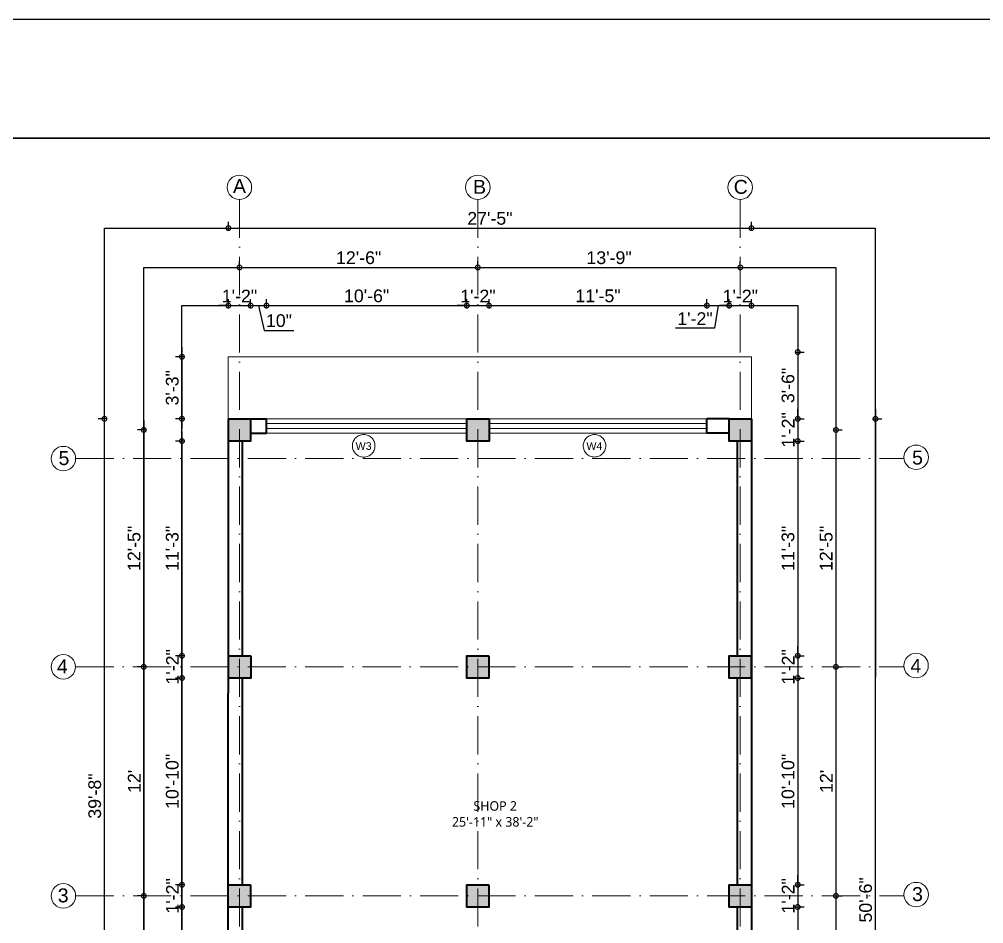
# Model space of a CAD drawing. Header units: inches. Extents: x -71 to 2682309, y -3332 to 801571.
# Drawn here: x 2656225 to 2656831, y 801002 to 801571 of the extents above; entities that cross this region are included whole.
import ezdxf

# ---------------------------------------------------------------- set-up
doc = ezdxf.new("R2010")
doc.units = ezdxf.units.IN
doc.header["$MEASUREMENT"] = 0
doc.header["$PDMODE"] = 99
doc.linetypes.add('ACAD_ISO10W100', pattern=[18, 12, -3, 0, -3])
for name, color, linetype, lineweight in [('BORDER', 5, 'Continuous', 60), ('CONC. OUTLINE RA', 150, 'Continuous', 40), ('ele 4', 114, 'Continuous', 9), ('HATCH RA', 8, 'Continuous', 9), ('stair EA', 132, 'Continuous', 5), ('TEXT RA', 254, 'Continuous', 20), ('TEXTURE EA', 8, 'ACAD_ISO10W100', 9), ('wall EA', 24, 'Continuous', 40)]:
    doc.layers.add(name, color=color, linetype=linetype, lineweight=lineweight)
for name, color, linetype in [('HACTH', 7, 'Continuous'), ('lettring', 7, 'Continuous'), ('text EA', 7, 'Continuous')]:
    doc.layers.add(name, color=color, linetype=linetype)
doc.styles.add('EAPL', font='arial.ttf', dxfattribs={"height": 8})
doc.styles.get("Standard").update_dxf_attribs({"font": 'arial.ttf'})
doc.dimstyles.new('EA Copy of 1-8', dxfattribs={"dimtxt": 8, "dimasz": 6, "dimexe": 4, "dimexo": 6, "dimgap": 2, "dimtad": 1, "dimdec": 0, "dimzin": 0, "dimdsep": 46, "dimlunit": 3, "dimtxsty": 'EAPL', "dimblk": 'DOTSMALL', "dimcen": -0.09, "dimdle": 6, "dimclrd": 256, "dimclre": 256, "dimclrt": 256, "dimadec": 0, "dimazin": 0, "dimtfac": 8, "dimtdec": 0, "dimtix": 1, "dimtmove": 0, "dimatfit": 3, "dimldrblk": 'OPEN30', "dimfxl": 1, "dimfxlon": 1, "dimtolj": 1, "dimtzin": 0, "dimlwd": -1, "dimlwe": -1, "dimarcsym": 0})

# ---------------------------------------------------------------- blocks, each defined once
blk = doc.blocks.new('COLUMN')
at = {"layer": 'HACTH', "lineweight": 30, "transparency": 33554541}
h = blk.add_hatch(color=256, dxfattribs=at)
h.dxf.hatch_style = 1
h.paths.add_polyline_path([(2659104.19, 784576.38), (2659090.19, 784576.38), (2659090.19, 784562.38), (2659104.19, 784562.38)])
at = {"layer": 'CONC. OUTLINE RA'}
blk.add_lwpolyline([(2659090.19, 784576.38), (2659104.19, 784576.38), (2659104.19, 784562.38), (2659090.19, 784562.38)], close=True, dxfattribs=at)
blk = doc.blocks.new('_DotSmall')
at = {"color": 0, "linetype": 'ByBlock', "const_width": 0.5}
blk.add_lwpolyline([(-0.0625, 0, 1), (0.0625, 0, 1)], format="xyb", close=True, dxfattribs=at)
blk = doc.blocks.new('*D483')
at = {"layer": 'Defpoints', "color": 0, "transparency": 16777216}
for p in [(2656370.37, 801390.7), (2656356.37, 801319.52), (2656370.37, 801319.52)]:
    blk.add_point(p, dxfattribs=at)
at = {"layer": 'lettring', "transparency": 16777216}
for p, q in [((2656356.37, 801390.7), (2656350.37, 801390.7)), ((2656356.37, 801389.7), (2656356.37, 801394.7)), ((2656356.37, 801390.7), (2656370.37, 801390.7)), ((2656370.37, 801389.7), (2656370.37, 801394.7)), ((2656370.37, 801390.7), (2656376.37, 801390.7))]:
    blk.add_line(p, q, dxfattribs=at)
at = {"layer": 'lettring', "transparency": 16777216, "xscale": 6, "yscale": 6, "zscale": 6}
blk.add_blockref('_DotSmall', (2656356.37, 801390.7), dxfattribs=at)
at = {"layer": 'lettring', "transparency": 16777216, "xscale": 6, "yscale": 6, "zscale": 6, "rotation": 180}
blk.add_blockref('_DotSmall', (2656370.37, 801390.7), dxfattribs=at)
at = {"layer": 'lettring', "transparency": 16777216, "insert": (2656363.37, 801396.72), "char_height": 8, "attachment_point": 5, "style": 'EAPL'}
blk.add_mtext('\\A1;1\'-2"', dxfattribs=at)
blk = doc.blocks.new('_Open30')
at = {"color": 0, "linetype": 'ByBlock', "lineweight": -2}
for p, q in [((-1, 0.27), (0, 0)), ((0, 0), (-1, -0.27)), ((0, 0), (-1, 0))]:
    blk.add_line(p, q, dxfattribs=at)
blk = doc.blocks.new('*D484')
at = {"layer": 'Defpoints', "color": 0, "transparency": 16777216}
for p in [(2656380.34, 801390.7), (2656370.37, 801319.52), (2656380.34, 801319.52)]:
    blk.add_point(p, dxfattribs=at)
at = {"layer": 'lettring', "transparency": 16777216}
for p, q in [((2656364.37, 801390.7), (2656386.34, 801390.7)), ((2656370.37, 801389.7), (2656370.37, 801394.7)), ((2656375.36, 801390.7), (2656378.86, 801375.13)), ((2656380.34, 801389.7), (2656380.34, 801394.7)), ((2656378.86, 801375.13), (2656397.52, 801375.13))]:
    blk.add_line(p, q, dxfattribs=at)
at = {"layer": 'lettring', "transparency": 16777216, "xscale": 6, "yscale": 6, "zscale": 6, "rotation": 180}
blk.add_blockref('_DotSmall', (2656370.37, 801390.7), dxfattribs=at)
at = {"layer": 'lettring', "transparency": 16777216, "xscale": 6, "yscale": 6, "zscale": 6}
blk.add_blockref('_DotSmall', (2656380.34, 801390.7), dxfattribs=at)
at = {"layer": 'lettring', "transparency": 16777216, "insert": (2656388.19, 801381.21), "char_height": 8, "attachment_point": 5, "style": 'EAPL'}
blk.add_mtext('\\A1;10"', dxfattribs=at)
blk = doc.blocks.new('*D485')
at = {"layer": 'Defpoints', "color": 0, "transparency": 16777216}
for p in [(2656506.31, 801390.7), (2656380.34, 801319.52), (2656506.31, 801319.52)]:
    blk.add_point(p, dxfattribs=at)
at = {"layer": 'lettring', "transparency": 16777216}
for p, q in [((2656374.34, 801390.7), (2656512.31, 801390.7)), ((2656380.34, 801389.7), (2656380.34, 801394.7)), ((2656506.31, 801389.7), (2656506.31, 801394.7))]:
    blk.add_line(p, q, dxfattribs=at)
at = {"layer": 'lettring', "transparency": 16777216, "xscale": 6, "yscale": 6, "zscale": 6, "rotation": 180}
blk.add_blockref('_DotSmall', (2656380.34, 801390.7), dxfattribs=at)
at = {"layer": 'lettring', "transparency": 16777216, "xscale": 6, "yscale": 6, "zscale": 6}
blk.add_blockref('_DotSmall', (2656506.31, 801390.7), dxfattribs=at)
at = {"layer": 'lettring', "transparency": 16777216, "insert": (2656443.32, 801396.79), "char_height": 8, "attachment_point": 5, "style": 'EAPL'}
blk.add_mtext('\\A1;10\'-6"', dxfattribs=at)
blk = doc.blocks.new('*D486')
at = {"layer": 'Defpoints', "color": 0, "transparency": 16777216}
for p in [(2656520.31, 801390.7), (2656506.31, 801319.52), (2656520.31, 801319.52)]:
    blk.add_point(p, dxfattribs=at)
at = {"layer": 'lettring', "transparency": 16777216}
for p, q in [((2656506.31, 801390.7), (2656500.31, 801390.7)), ((2656506.31, 801389.7), (2656506.31, 801394.7)), ((2656506.31, 801390.7), (2656520.31, 801390.7)), ((2656520.31, 801389.7), (2656520.31, 801394.7)), ((2656520.31, 801390.7), (2656526.31, 801390.7))]:
    blk.add_line(p, q, dxfattribs=at)
at = {"layer": 'lettring', "transparency": 16777216, "xscale": 6, "yscale": 6, "zscale": 6}
blk.add_blockref('_DotSmall', (2656506.31, 801390.7), dxfattribs=at)
at = {"layer": 'lettring', "transparency": 16777216, "xscale": 6, "yscale": 6, "zscale": 6, "rotation": 180}
blk.add_blockref('_DotSmall', (2656520.31, 801390.7), dxfattribs=at)
at = {"layer": 'lettring', "transparency": 16777216, "insert": (2656513.31, 801396.72), "char_height": 8, "attachment_point": 5, "style": 'EAPL'}
blk.add_mtext('\\A1;1\'-2"', dxfattribs=at)
blk = doc.blocks.new('*D487')
at = {"layer": 'Defpoints', "color": 0, "transparency": 16777216}
for p in [(2656657.31, 801390.7), (2656520.31, 801319.52), (2656657.31, 801319.53)]:
    blk.add_point(p, dxfattribs=at)
at = {"layer": 'lettring', "transparency": 16777216}
for p, q in [((2656514.31, 801390.7), (2656663.31, 801390.7)), ((2656520.31, 801389.7), (2656520.31, 801394.7)), ((2656657.31, 801389.7), (2656657.31, 801394.7))]:
    blk.add_line(p, q, dxfattribs=at)
at = {"layer": 'lettring', "transparency": 16777216, "xscale": 6, "yscale": 6, "zscale": 6, "rotation": 180}
blk.add_blockref('_DotSmall', (2656520.31, 801390.7), dxfattribs=at)
at = {"layer": 'lettring', "transparency": 16777216, "xscale": 6, "yscale": 6, "zscale": 6}
blk.add_blockref('_DotSmall', (2656657.31, 801390.7), dxfattribs=at)
at = {"layer": 'lettring', "transparency": 16777216, "insert": (2656588.81, 801396.79), "char_height": 8, "attachment_point": 5, "style": 'EAPL'}
blk.add_mtext('\\A1;11\'-5"', dxfattribs=at)
blk = doc.blocks.new('*D488')
at = {"layer": 'Defpoints', "color": 0, "transparency": 16777216}
for p in [(2656671.31, 801390.7), (2656657.31, 801319.53), (2656671.31, 801319.54)]:
    blk.add_point(p, dxfattribs=at)
at = {"layer": 'lettring', "transparency": 16777216}
for p, q in [((2656651.31, 801390.7), (2656677.31, 801390.7)), ((2656657.31, 801389.7), (2656657.31, 801394.7)), ((2656664.31, 801390.7), (2656662.04, 801376.5)), ((2656671.31, 801389.7), (2656671.31, 801394.7)), ((2656662.04, 801376.5), (2656637.53, 801376.5))]:
    blk.add_line(p, q, dxfattribs=at)
at = {"layer": 'lettring', "transparency": 16777216, "xscale": 6, "yscale": 6, "zscale": 6, "rotation": 180}
blk.add_blockref('_DotSmall', (2656657.31, 801390.7), dxfattribs=at)
at = {"layer": 'lettring', "transparency": 16777216, "xscale": 6, "yscale": 6, "zscale": 6}
blk.add_blockref('_DotSmall', (2656671.31, 801390.7), dxfattribs=at)
at = {"layer": 'lettring', "transparency": 16777216, "insert": (2656649.79, 801382.52), "char_height": 8, "attachment_point": 5, "style": 'EAPL'}
blk.add_mtext('\\A1;1\'-2"', dxfattribs=at)
blk = doc.blocks.new('*D489')
at = {"layer": 'Defpoints', "color": 0, "transparency": 16777216}
for p in [(2656685.31, 801390.7), (2656671.31, 801319.54), (2656685.31, 801319.52)]:
    blk.add_point(p, dxfattribs=at)
at = {"layer": 'lettring', "transparency": 16777216}
for p, q in [((2656671.31, 801390.7), (2656665.31, 801390.7)), ((2656671.31, 801389.7), (2656671.31, 801394.7)), ((2656671.31, 801390.7), (2656685.31, 801390.7)), ((2656685.31, 801389.7), (2656685.31, 801394.7)), ((2656685.31, 801390.7), (2656691.31, 801390.7))]:
    blk.add_line(p, q, dxfattribs=at)
at = {"layer": 'lettring', "transparency": 16777216, "xscale": 6, "yscale": 6, "zscale": 6}
blk.add_blockref('_DotSmall', (2656671.31, 801390.7), dxfattribs=at)
at = {"layer": 'lettring', "transparency": 16777216, "xscale": 6, "yscale": 6, "zscale": 6, "rotation": 180}
blk.add_blockref('_DotSmall', (2656685.31, 801390.7), dxfattribs=at)
at = {"layer": 'lettring', "transparency": 16777216, "insert": (2656678.31, 801396.72), "char_height": 8, "attachment_point": 5, "style": 'EAPL'}
blk.add_mtext('\\A1;1\'-2"', dxfattribs=at)
blk = doc.blocks.new('*D490')
at = {"layer": 'Defpoints', "color": 0, "transparency": 16777216}
for p in [(2656513.23, 801414.7), (2656363.37, 801312.52), (2656513.23, 801312.52)]:
    blk.add_point(p, dxfattribs=at)
at = {"layer": 'lettring', "transparency": 16777216}
for p, q in [((2656357.37, 801414.7), (2656519.23, 801414.7)), ((2656363.37, 801413.7), (2656363.37, 801418.7)), ((2656513.23, 801413.7), (2656513.23, 801418.7))]:
    blk.add_line(p, q, dxfattribs=at)
at = {"layer": 'lettring', "transparency": 16777216, "xscale": 6, "yscale": 6, "zscale": 6, "rotation": 180}
blk.add_blockref('_DotSmall', (2656363.37, 801414.7), dxfattribs=at)
at = {"layer": 'lettring', "transparency": 16777216, "xscale": 6, "yscale": 6, "zscale": 6}
blk.add_blockref('_DotSmall', (2656513.23, 801414.7), dxfattribs=at)
at = {"layer": 'lettring', "transparency": 16777216, "insert": (2656438.3, 801420.79), "char_height": 8, "attachment_point": 5, "style": 'EAPL'}
blk.add_mtext('\\A1;12\'-6"', dxfattribs=at)
blk = doc.blocks.new('*D491')
at = {"layer": 'Defpoints', "color": 0, "transparency": 16777216}
for p in [(2656678.31, 801414.7), (2656513.23, 801312.52), (2656678.31, 801312.52)]:
    blk.add_point(p, dxfattribs=at)
at = {"layer": 'lettring', "transparency": 16777216}
for p, q in [((2656507.23, 801414.7), (2656684.31, 801414.7)), ((2656513.23, 801413.7), (2656513.23, 801418.7)), ((2656678.31, 801413.7), (2656678.31, 801418.7))]:
    blk.add_line(p, q, dxfattribs=at)
at = {"layer": 'lettring', "transparency": 16777216, "xscale": 6, "yscale": 6, "zscale": 6, "rotation": 180}
blk.add_blockref('_DotSmall', (2656513.23, 801414.7), dxfattribs=at)
at = {"layer": 'lettring', "transparency": 16777216, "xscale": 6, "yscale": 6, "zscale": 6}
blk.add_blockref('_DotSmall', (2656678.31, 801414.7), dxfattribs=at)
at = {"layer": 'lettring', "transparency": 16777216, "insert": (2656595.77, 801420.79), "char_height": 8, "attachment_point": 5, "style": 'EAPL'}
blk.add_mtext('\\A1;13\'-9"', dxfattribs=at)
blk = doc.blocks.new('*D492')
at = {"layer": 'Defpoints', "color": 0, "transparency": 16777216}
for p in [(2656685.31, 801439.45), (2656356.37, 801319.52), (2656685.31, 801319.52)]:
    blk.add_point(p, dxfattribs=at)
at = {"layer": 'lettring', "transparency": 16777216}
for p, q in [((2656350.37, 801439.45), (2656691.31, 801439.45)), ((2656356.37, 801438.45), (2656356.37, 801443.45)), ((2656685.31, 801438.45), (2656685.31, 801443.45))]:
    blk.add_line(p, q, dxfattribs=at)
at = {"layer": 'lettring', "transparency": 16777216, "xscale": 6, "yscale": 6, "zscale": 6, "rotation": 180}
blk.add_blockref('_DotSmall', (2656356.37, 801439.45), dxfattribs=at)
at = {"layer": 'lettring', "transparency": 16777216, "xscale": 6, "yscale": 6, "zscale": 6}
blk.add_blockref('_DotSmall', (2656685.31, 801439.45), dxfattribs=at)
at = {"layer": 'lettring', "transparency": 16777216, "insert": (2656520.84, 801445.53), "char_height": 8, "attachment_point": 5, "style": 'EAPL'}
blk.add_mtext('\\A1;27\'-5"', dxfattribs=at)
blk = doc.blocks.new('*D493')
at = {"layer": 'Defpoints', "color": 0, "transparency": 16777216}
for p in [(2656356.34, 801358.52), (2656327.2, 801319.52), (2656356.34, 801319.52)]:
    blk.add_point(p, dxfattribs=at)
at = {"layer": 'lettring', "transparency": 16777216}
for p, q in [((2656327.2, 801364.52), (2656327.2, 801313.52)), ((2656328.2, 801358.52), (2656323.2, 801358.52)), ((2656328.2, 801319.52), (2656323.2, 801319.52))]:
    blk.add_line(p, q, dxfattribs=at)
at = {"layer": 'lettring', "transparency": 16777216, "xscale": 6, "yscale": 6, "zscale": 6}
for p, rotation in [((2656327.2, 801358.52), 90), ((2656327.2, 801319.52), 270)]:
    blk.add_blockref('_DotSmall', p, dxfattribs=dict(at, rotation=rotation))
at = {"layer": 'lettring', "transparency": 16777216, "insert": (2656321.11, 801339.02), "char_height": 8, "attachment_point": 5, "rotation": 90, "style": 'EAPL'}
blk.add_mtext('\\A1;3\'-3"', dxfattribs=at)
blk = doc.blocks.new('*D494')
at = {"layer": 'Defpoints', "color": 0, "transparency": 16777216}
for p in [(0, 801319.52), (-29.14, 801305.52), (2656356.37, 801305.52)]:
    blk.add_point(p, dxfattribs=at)
at = {"layer": 'lettring', "transparency": 16777216}
for p, q in [((-29.14, 801319.52), (-29.14, 801325.52)), ((-28.14, 801319.52), (-33.14, 801319.52)), ((-29.14, 801319.52), (-29.14, 801305.52)), ((-28.14, 801305.52), (-33.14, 801305.52)), ((-29.14, 801305.52), (-29.14, 801299.52))]:
    blk.add_line(p, q, dxfattribs=at)
at = {"layer": 'lettring', "transparency": 16777216, "xscale": 6, "yscale": 6, "zscale": 6}
for p, rotation in [((-29.14, 801319.52), 270), ((-29.14, 801305.52), 90)]:
    blk.add_blockref('_DotSmall', p, dxfattribs=dict(at, rotation=rotation))
at = {"layer": 'lettring', "transparency": 16777216, "insert": (-35.16, 801312.52), "char_height": 8, "attachment_point": 5, "rotation": 90, "style": 'EAPL'}
blk.add_mtext('\\A1;1\'-2"', dxfattribs=at)
blk = doc.blocks.new('*D495')
at = {"layer": 'Defpoints', "color": 0, "transparency": 16777216}
for p in [(2656356.37, 801305.52), (2656327.2, 801170.52), (2656356.48, 801170.52)]:
    blk.add_point(p, dxfattribs=at)
at = {"layer": 'lettring', "transparency": 16777216}
for p, q in [((2656327.2, 801311.52), (2656327.2, 801164.52)), ((2656328.2, 801305.52), (2656323.2, 801305.52)), ((2656328.2, 801170.52), (2656323.2, 801170.52))]:
    blk.add_line(p, q, dxfattribs=at)
at = {"layer": 'lettring', "transparency": 16777216, "xscale": 6, "yscale": 6, "zscale": 6}
for p, rotation in [((2656327.2, 801305.52), 90), ((2656327.2, 801170.52), 270)]:
    blk.add_blockref('_DotSmall', p, dxfattribs=dict(at, rotation=rotation))
at = {"layer": 'lettring', "transparency": 16777216, "insert": (2656321.11, 801238.02), "char_height": 8, "attachment_point": 5, "rotation": 90, "style": 'EAPL'}
blk.add_mtext('\\A1;11\'-3"', dxfattribs=at)
blk = doc.blocks.new('*D496')
at = {"layer": 'Defpoints', "color": 0, "transparency": 16777216}
for p in [(2656356.48, 801170.52), (2656327.2, 801156.52), (2656356.48, 801156.52)]:
    blk.add_point(p, dxfattribs=at)
at = {"layer": 'lettring', "transparency": 16777216}
for p, q in [((2656327.2, 801170.52), (2656327.2, 801176.52)), ((2656328.2, 801170.52), (2656323.2, 801170.52)), ((2656327.2, 801170.52), (2656327.2, 801156.52)), ((2656328.2, 801156.52), (2656323.2, 801156.52)), ((2656327.2, 801156.52), (2656327.2, 801150.52))]:
    blk.add_line(p, q, dxfattribs=at)
at = {"layer": 'lettring', "transparency": 16777216, "xscale": 6, "yscale": 6, "zscale": 6}
for p, rotation in [((2656327.2, 801170.52), 270), ((2656327.2, 801156.52), 90)]:
    blk.add_blockref('_DotSmall', p, dxfattribs=dict(at, rotation=rotation))
at = {"layer": 'lettring', "transparency": 16777216, "insert": (2656321.18, 801163.52), "char_height": 8, "attachment_point": 5, "rotation": 90, "style": 'EAPL'}
blk.add_mtext('\\A1;1\'-2"', dxfattribs=at)
blk = doc.blocks.new('*D497')
at = {"layer": 'Defpoints', "color": 0, "transparency": 16777216}
for p in [(2656356.48, 801156.52), (2656327.2, 801026.48), (2656356.34, 801026.48)]:
    blk.add_point(p, dxfattribs=at)
at = {"layer": 'lettring', "transparency": 16777216}
for p, q in [((2656327.2, 801162.52), (2656327.2, 801020.48)), ((2656328.2, 801156.52), (2656323.2, 801156.52)), ((2656328.2, 801026.48), (2656323.2, 801026.48))]:
    blk.add_line(p, q, dxfattribs=at)
at = {"layer": 'lettring', "transparency": 16777216, "xscale": 6, "yscale": 6, "zscale": 6}
for p, rotation in [((2656327.2, 801156.52), 90), ((2656327.2, 801026.48), 270)]:
    blk.add_blockref('_DotSmall', p, dxfattribs=dict(at, rotation=rotation))
at = {"layer": 'lettring', "transparency": 16777216, "insert": (2656321.11, 801091.5), "char_height": 8, "attachment_point": 5, "rotation": 90, "style": 'EAPL'}
blk.add_mtext('\\A1;10\'-10"', dxfattribs=at)
blk = doc.blocks.new('*D498')
at = {"layer": 'Defpoints', "color": 0, "transparency": 16777216}
for p in [(2656356.34, 801026.48), (2656327.2, 801012.48), (2656356.34, 801012.48)]:
    blk.add_point(p, dxfattribs=at)
at = {"layer": 'lettring', "transparency": 16777216}
for p, q in [((2656327.2, 801026.48), (2656327.2, 801032.48)), ((2656328.2, 801026.48), (2656323.2, 801026.48)), ((2656327.2, 801026.48), (2656327.2, 801012.48)), ((2656328.2, 801012.48), (2656323.2, 801012.48)), ((2656327.2, 801012.48), (2656327.2, 801006.48))]:
    blk.add_line(p, q, dxfattribs=at)
at = {"layer": 'lettring', "transparency": 16777216, "xscale": 6, "yscale": 6, "zscale": 6}
for p, rotation in [((2656327.2, 801026.48), 270), ((2656327.2, 801012.48), 90)]:
    blk.add_blockref('_DotSmall', p, dxfattribs=dict(at, rotation=rotation))
at = {"layer": 'lettring', "transparency": 16777216, "insert": (2656321.18, 801019.48), "char_height": 8, "attachment_point": 5, "rotation": 90, "style": 'EAPL'}
blk.add_mtext('\\A1;1\'-2"', dxfattribs=at)
blk = doc.blocks.new('*D501')
at = {"layer": 'Defpoints', "color": 0, "transparency": 16777216}
for p in [(2656363.37, 801312.52), (2656303.2, 801163.54), (2656363.34, 801163.54)]:
    blk.add_point(p, dxfattribs=at)
at = {"layer": 'lettring', "transparency": 16777216}
for p, q in [((2656303.2, 801318.52), (2656303.2, 801157.54)), ((2656304.2, 801312.52), (2656299.2, 801312.52)), ((2656304.2, 801163.54), (2656299.2, 801163.54))]:
    blk.add_line(p, q, dxfattribs=at)
at = {"layer": 'lettring', "transparency": 16777216, "xscale": 6, "yscale": 6, "zscale": 6}
for p, rotation in [((2656303.2, 801312.52), 90), ((2656303.2, 801163.54), 270)]:
    blk.add_blockref('_DotSmall', p, dxfattribs=dict(at, rotation=rotation))
at = {"layer": 'lettring', "transparency": 16777216, "insert": (2656297.11, 801238.03), "char_height": 8, "attachment_point": 5, "rotation": 90, "style": 'EAPL'}
blk.add_mtext('\\A1;12\'-5"', dxfattribs=at)
blk = doc.blocks.new('*D502')
at = {"layer": 'Defpoints', "color": 0, "transparency": 16777216}
for p in [(2656363.34, 801163.54), (2656303.2, 801019.48), (2656363.34, 801019.48)]:
    blk.add_point(p, dxfattribs=at)
at = {"layer": 'lettring', "transparency": 16777216}
for p, q in [((2656303.2, 801169.54), (2656303.2, 801013.48)), ((2656304.2, 801163.54), (2656299.2, 801163.54)), ((2656304.2, 801019.48), (2656299.2, 801019.48))]:
    blk.add_line(p, q, dxfattribs=at)
at = {"layer": 'lettring', "transparency": 16777216, "xscale": 6, "yscale": 6, "zscale": 6}
for p, rotation in [((2656303.2, 801163.54), 90), ((2656303.2, 801019.48), 270)]:
    blk.add_blockref('_DotSmall', p, dxfattribs=dict(at, rotation=rotation))
at = {"layer": 'lettring', "transparency": 16777216, "insert": (2656297.18, 801091.51), "char_height": 8, "attachment_point": 5, "rotation": 90, "style": 'EAPL'}
blk.add_mtext("\\A1;12'", dxfattribs=at)
blk = doc.blocks.new('*D503')
at = {"layer": 'Defpoints', "color": 0, "transparency": 16777216}
for p in [(2656363.34, 801019.48), (2656303.2, 800852.02), (2656363.34, 800852.02)]:
    blk.add_point(p, dxfattribs=at)
at = {"layer": 'lettring', "transparency": 16777216}
for p, q in [((2656303.2, 801025.48), (2656303.2, 800846.02)), ((2656304.2, 801019.48), (2656299.2, 801019.48)), ((2656304.2, 800852.02), (2656299.2, 800852.02))]:
    blk.add_line(p, q, dxfattribs=at)
at = {"layer": 'lettring', "transparency": 16777216, "xscale": 6, "yscale": 6, "zscale": 6}
for p, rotation in [((2656303.2, 801019.48), 90), ((2656303.2, 800852.02), 270)]:
    blk.add_blockref('_DotSmall', p, dxfattribs=dict(at, rotation=rotation))
at = {"layer": 'lettring', "transparency": 16777216, "insert": (2656297.18, 800935.75), "char_height": 8, "attachment_point": 5, "rotation": 90, "style": 'EAPL'}
blk.add_mtext('\\A1;14\'-1"', dxfattribs=at)
blk = doc.blocks.new('*D504')
at = {"layer": 'Defpoints', "color": 0, "transparency": 16777216}
for p in [(2656278.46, 801319.52), (2656356.34, 801319.52), (2656356.34, 800845.02)]:
    blk.add_point(p, dxfattribs=at)
at = {"layer": 'lettring', "transparency": 16777216}
for p, q in [((2656278.46, 800839.02), (2656278.46, 801325.52)), ((2656279.46, 801319.52), (2656274.46, 801319.52)), ((2656279.46, 800845.02), (2656274.46, 800845.02))]:
    blk.add_line(p, q, dxfattribs=at)
at = {"layer": 'lettring', "transparency": 16777216, "xscale": 6, "yscale": 6, "zscale": 6}
for p, rotation in [((2656278.46, 801319.52), 90), ((2656278.46, 800845.02), 270)]:
    blk.add_blockref('_DotSmall', p, dxfattribs=dict(at, rotation=rotation))
at = {"layer": 'lettring', "transparency": 16777216, "insert": (2656272.37, 801082.27), "char_height": 8, "attachment_point": 5, "rotation": 90, "style": 'EAPL'}
blk.add_mtext('\\A1;39\'-8"', dxfattribs=at)
blk = doc.blocks.new('*D506')
at = {"layer": 'Defpoints', "color": 0, "transparency": 16777216}
for p in [(2656356.34, 801012.48), (2656327.2, 800859.02), (2656356.34, 800859.02)]:
    blk.add_point(p, dxfattribs=at)
at = {"layer": 'lettring', "transparency": 16777216}
for p, q in [((2656327.2, 801018.48), (2656327.2, 800853.02)), ((2656328.2, 801012.48), (2656323.2, 801012.48)), ((2656328.2, 800859.02), (2656323.2, 800859.02))]:
    blk.add_line(p, q, dxfattribs=at)
at = {"layer": 'lettring', "transparency": 16777216, "xscale": 6, "yscale": 6, "zscale": 6}
for p, rotation in [((2656327.2, 801012.48), 90), ((2656327.2, 800859.02), 270)]:
    blk.add_blockref('_DotSmall', p, dxfattribs=dict(at, rotation=rotation))
at = {"layer": 'lettring', "transparency": 16777216, "insert": (2656321.18, 800935.75), "char_height": 8, "attachment_point": 5, "rotation": 90, "style": 'EAPL'}
blk.add_mtext('\\A1;12\'-11"', dxfattribs=at)
blk = doc.blocks.new('*D520')
at = {"layer": 'Defpoints', "color": 0, "transparency": 16777216}
for p in [(2656685.31, 801361.49), (2656685.31, 801319.52), (2656714.43, 801319.52)]:
    blk.add_point(p, dxfattribs=at)
at = {"layer": 'lettring', "transparency": 16777216}
for p, q in [((2656714.43, 801367.49), (2656714.43, 801313.52)), ((2656713.43, 801361.49), (2656718.43, 801361.49)), ((2656713.43, 801319.52), (2656718.43, 801319.52))]:
    blk.add_line(p, q, dxfattribs=at)
at = {"layer": 'lettring', "transparency": 16777216, "xscale": 6, "yscale": 6, "zscale": 6}
for p, rotation in [((2656714.43, 801361.49), 90), ((2656714.43, 801319.52), 270)]:
    blk.add_blockref('_DotSmall', p, dxfattribs=dict(at, rotation=rotation))
at = {"layer": 'lettring', "transparency": 16777216, "insert": (2656708.34, 801340.5), "char_height": 8, "attachment_point": 5, "rotation": 90, "style": 'EAPL'}
blk.add_mtext('\\A1;3\'-6"', dxfattribs=at)
blk = doc.blocks.new('*D521')
at = {"layer": 'Defpoints', "color": 0, "transparency": 16777216}
for p in [(2656685.31, 801319.52), (2656685.21, 801305.52), (2656714.43, 801305.52)]:
    blk.add_point(p, dxfattribs=at)
at = {"layer": 'lettring', "transparency": 16777216}
for p, q in [((2656714.43, 801319.52), (2656714.43, 801325.52)), ((2656713.43, 801319.52), (2656718.43, 801319.52)), ((2656714.43, 801319.52), (2656714.43, 801305.52)), ((2656713.43, 801305.52), (2656718.43, 801305.52)), ((2656714.43, 801305.52), (2656714.43, 801299.52))]:
    blk.add_line(p, q, dxfattribs=at)
at = {"layer": 'lettring', "transparency": 16777216, "xscale": 6, "yscale": 6, "zscale": 6}
for p, rotation in [((2656714.43, 801319.52), 270), ((2656714.43, 801305.52), 90)]:
    blk.add_blockref('_DotSmall', p, dxfattribs=dict(at, rotation=rotation))
at = {"layer": 'lettring', "transparency": 16777216, "insert": (2656708.41, 801312.52), "char_height": 8, "attachment_point": 5, "rotation": 90, "style": 'EAPL'}
blk.add_mtext('\\A1;1\'-2"', dxfattribs=at)
blk = doc.blocks.new('*D522')
at = {"layer": 'Defpoints', "color": 0, "transparency": 16777216}
for p in [(2656685.21, 801305.52), (2656685.31, 801170.52), (2656714.43, 801170.52)]:
    blk.add_point(p, dxfattribs=at)
at = {"layer": 'lettring', "transparency": 16777216}
for p, q in [((2656714.43, 801311.52), (2656714.43, 801164.52)), ((2656713.43, 801305.52), (2656718.43, 801305.52)), ((2656713.43, 801170.52), (2656718.43, 801170.52))]:
    blk.add_line(p, q, dxfattribs=at)
at = {"layer": 'lettring', "transparency": 16777216, "xscale": 6, "yscale": 6, "zscale": 6}
for p, rotation in [((2656714.43, 801305.52), 90), ((2656714.43, 801170.52), 270)]:
    blk.add_blockref('_DotSmall', p, dxfattribs=dict(at, rotation=rotation))
at = {"layer": 'lettring', "transparency": 16777216, "insert": (2656708.34, 801238.02), "char_height": 8, "attachment_point": 5, "rotation": 90, "style": 'EAPL'}
blk.add_mtext('\\A1;11\'-3"', dxfattribs=at)
blk = doc.blocks.new('*D523')
at = {"layer": 'Defpoints', "color": 0, "transparency": 16777216}
for p in [(2656685.31, 801170.52), (2656685.31, 801156.52), (2656714.43, 801156.52)]:
    blk.add_point(p, dxfattribs=at)
at = {"layer": 'lettring', "transparency": 16777216}
for p, q in [((2656714.43, 801170.52), (2656714.43, 801176.52)), ((2656713.43, 801170.52), (2656718.43, 801170.52)), ((2656714.43, 801170.52), (2656714.43, 801156.52)), ((2656713.43, 801156.52), (2656718.43, 801156.52)), ((2656714.43, 801156.52), (2656714.43, 801150.52))]:
    blk.add_line(p, q, dxfattribs=at)
at = {"layer": 'lettring', "transparency": 16777216, "xscale": 6, "yscale": 6, "zscale": 6}
for p, rotation in [((2656714.43, 801170.52), 270), ((2656714.43, 801156.52), 90)]:
    blk.add_blockref('_DotSmall', p, dxfattribs=dict(at, rotation=rotation))
at = {"layer": 'lettring', "transparency": 16777216, "insert": (2656708.41, 801163.52), "char_height": 8, "attachment_point": 5, "rotation": 90, "style": 'EAPL'}
blk.add_mtext('\\A1;1\'-2"', dxfattribs=at)
blk = doc.blocks.new('*D514')
at = {"layer": 'Defpoints', "color": 0, "transparency": 16777216}
for p in [(2656685.31, 801156.52), (2656685.31, 801026.51), (2656714.43, 801026.51)]:
    blk.add_point(p, dxfattribs=at)
at = {"layer": 'lettring', "transparency": 16777216}
for p, q in [((2656714.43, 801162.52), (2656714.43, 801020.51)), ((2656713.43, 801156.52), (2656718.43, 801156.52)), ((2656713.43, 801026.51), (2656718.43, 801026.51))]:
    blk.add_line(p, q, dxfattribs=at)
at = {"layer": 'lettring', "transparency": 16777216, "xscale": 6, "yscale": 6, "zscale": 6}
for p, rotation in [((2656714.43, 801156.52), 90), ((2656714.43, 801026.51), 270)]:
    blk.add_blockref('_DotSmall', p, dxfattribs=dict(at, rotation=rotation))
at = {"layer": 'lettring', "transparency": 16777216, "insert": (2656708.34, 801091.51), "char_height": 8, "attachment_point": 5, "rotation": 90, "style": 'EAPL'}
blk.add_mtext('\\A1;10\'-10"', dxfattribs=at)
blk = doc.blocks.new('*D515')
at = {"layer": 'Defpoints', "color": 0, "transparency": 16777216}
for p in [(2656685.31, 801026.51), (2656685.31, 801012.51), (2656714.43, 801012.51)]:
    blk.add_point(p, dxfattribs=at)
at = {"layer": 'lettring', "transparency": 16777216}
for p, q in [((2656714.43, 801026.51), (2656714.43, 801032.51)), ((2656713.43, 801026.51), (2656718.43, 801026.51)), ((2656714.43, 801026.51), (2656714.43, 801012.51)), ((2656713.43, 801012.51), (2656718.43, 801012.51)), ((2656714.43, 801012.51), (2656714.43, 801006.51))]:
    blk.add_line(p, q, dxfattribs=at)
at = {"layer": 'lettring', "transparency": 16777216, "xscale": 6, "yscale": 6, "zscale": 6}
for p, rotation in [((2656714.43, 801026.51), 270), ((2656714.43, 801012.51), 90)]:
    blk.add_blockref('_DotSmall', p, dxfattribs=dict(at, rotation=rotation))
at = {"layer": 'lettring', "transparency": 16777216, "insert": (2656708.41, 801019.51), "char_height": 8, "attachment_point": 5, "rotation": 90, "style": 'EAPL'}
blk.add_mtext('\\A1;1\'-2"', dxfattribs=at)
blk = doc.blocks.new('*D516')
at = {"layer": 'Defpoints', "color": 0, "transparency": 16777216}
for p in [(2656685.31, 801012.51), (2656685.31, 800857.02), (2656714.43, 800857.02)]:
    blk.add_point(p, dxfattribs=at)
at = {"layer": 'lettring', "transparency": 16777216}
for p, q in [((2656714.43, 801018.51), (2656714.43, 800851.02)), ((2656713.43, 801012.51), (2656718.43, 801012.51)), ((2656713.43, 800857.02), (2656718.43, 800857.02))]:
    blk.add_line(p, q, dxfattribs=at)
at = {"layer": 'lettring', "transparency": 16777216, "xscale": 6, "yscale": 6, "zscale": 6}
for p, rotation in [((2656714.43, 801012.51), 90), ((2656714.43, 800857.02), 270)]:
    blk.add_blockref('_DotSmall', p, dxfattribs=dict(at, rotation=rotation))
at = {"layer": 'lettring', "transparency": 16777216, "insert": (2656708.41, 800934.76), "char_height": 8, "attachment_point": 5, "rotation": 90, "style": 'EAPL'}
blk.add_mtext('\\A1;12\'-11"', dxfattribs=at)
blk = doc.blocks.new('*D524')
at = {"layer": 'Defpoints', "color": 0, "transparency": 16777216}
for p in [(2656678.31, 801312.52), (2656678.31, 801163.52), (2656738.43, 801163.52)]:
    blk.add_point(p, dxfattribs=at)
at = {"layer": 'lettring', "transparency": 16777216}
for p, q in [((2656738.43, 801318.52), (2656738.43, 801157.52)), ((2656737.43, 801312.52), (2656742.43, 801312.52)), ((2656737.43, 801163.52), (2656742.43, 801163.52))]:
    blk.add_line(p, q, dxfattribs=at)
at = {"layer": 'lettring', "transparency": 16777216, "xscale": 6, "yscale": 6, "zscale": 6}
for p, rotation in [((2656738.43, 801312.52), 90), ((2656738.43, 801163.52), 270)]:
    blk.add_blockref('_DotSmall', p, dxfattribs=dict(at, rotation=rotation))
at = {"layer": 'lettring', "transparency": 16777216, "insert": (2656732.34, 801238.02), "char_height": 8, "attachment_point": 5, "rotation": 90, "style": 'EAPL'}
blk.add_mtext('\\A1;12\'-5"', dxfattribs=at)
blk = doc.blocks.new('*D525')
at = {"layer": 'Defpoints', "color": 0, "transparency": 16777216}
for p in [(2656678.31, 801163.52), (2656678.31, 801019.51), (2656738.43, 801019.51)]:
    blk.add_point(p, dxfattribs=at)
at = {"layer": 'lettring', "transparency": 16777216}
for p, q in [((2656738.43, 801169.52), (2656738.43, 801013.51)), ((2656737.43, 801163.52), (2656742.43, 801163.52)), ((2656737.43, 801019.51), (2656742.43, 801019.51))]:
    blk.add_line(p, q, dxfattribs=at)
at = {"layer": 'lettring', "transparency": 16777216, "xscale": 6, "yscale": 6, "zscale": 6}
for p, rotation in [((2656738.43, 801163.52), 90), ((2656738.43, 801019.51), 270)]:
    blk.add_blockref('_DotSmall', p, dxfattribs=dict(at, rotation=rotation))
at = {"layer": 'lettring', "transparency": 16777216, "insert": (2656732.41, 801091.51), "char_height": 8, "attachment_point": 5, "rotation": 90, "style": 'EAPL'}
blk.add_mtext("\\A1;12'", dxfattribs=at)
blk = doc.blocks.new('*D526')
at = {"layer": 'Defpoints', "color": 0, "transparency": 16777216}
for p in [(2656678.31, 801019.51), (2656678.31, 800850.02), (2656738.43, 800850.02)]:
    blk.add_point(p, dxfattribs=at)
at = {"layer": 'lettring', "transparency": 16777216}
for p, q in [((2656738.43, 801025.51), (2656738.43, 800844.02)), ((2656737.43, 801019.51), (2656742.43, 801019.51)), ((2656737.43, 800850.02), (2656742.43, 800850.02))]:
    blk.add_line(p, q, dxfattribs=at)
at = {"layer": 'lettring', "transparency": 16777216, "xscale": 6, "yscale": 6, "zscale": 6}
for p, rotation in [((2656738.43, 801019.51), 90), ((2656738.43, 800850.02), 270)]:
    blk.add_blockref('_DotSmall', p, dxfattribs=dict(at, rotation=rotation))
at = {"layer": 'lettring', "transparency": 16777216, "insert": (2656732.41, 800934.76), "char_height": 8, "attachment_point": 5, "rotation": 90, "style": 'EAPL'}
blk.add_mtext('\\A1;14\'-1"', dxfattribs=at)
blk = doc.blocks.new('*D513')
at = {"layer": 'Defpoints', "color": 0, "transparency": 16777216}
for p in [(2656685.31, 801319.52), (2656685.21, 800714.4), (2656763.17, 800714.38)]:
    blk.add_point(p, dxfattribs=at)
at = {"layer": 'lettring', "transparency": 16777216}
for p, q in [((2656763.26, 801325.5), (2656763.17, 800708.38)), ((2656762.26, 801319.51), (2656767.26, 801319.5)), ((2656762.17, 800714.38), (2656767.17, 800714.38))]:
    blk.add_line(p, q, dxfattribs=at)
at = {"layer": 'lettring', "transparency": 16777216, "xscale": 6, "yscale": 6, "zscale": 6}
for p, rotation in [((2656763.26, 801319.5), 89.99098340801343), ((2656763.17, 800714.38), 269.9909834080134)]:
    blk.add_blockref('_DotSmall', p, dxfattribs=dict(at, rotation=rotation))
at = {"layer": 'lettring', "transparency": 16777216, "insert": (2656757.13, 801016.95), "char_height": 8, "attachment_point": 5, "rotation": 89.99098, "style": 'EAPL'}
blk.add_mtext('\\A1;50\'-6"', dxfattribs=at)

msp = doc.modelspace()

# ---------------------------------------------------------------- linework, layer by layer
at = {"layer": 'BORDER', "lineweight": 30}
msp.add_lwpolyline([(2658533.98, 801495.99), (2656997.87, 801495.99), (2655557.36, 801495.99), (2655557.36, 800447.59), (2655557.36, 799405.33), (2656997.87, 799405.33), (2658533.98, 799405.33)], dxfattribs=at)
at = {"layer": 'Defpoints'}
for points in [[(2655428.79, 801570.77), (2658596.79, 801570.77), (2658596.79, 799330.54), (2655428.79, 799330.54)], [(2656278.46, 801439.45), (2656763.17, 801439.45), (2656763.17, 800617.11), (2656278.46, 800617.11)], [(2656303.2, 801414.7), (2656738.43, 801414.7), (2656738.43, 800641.85), (2656303.2, 800641.85)], [(2656327.2, 801390.7), (2656714.43, 801390.7), (2656714.43, 800665.85), (2656327.2, 800665.85)]]:
    msp.add_lwpolyline(points, close=True, dxfattribs=at)
at = {"layer": 'ele 4'}
for p, q in [((2656380.34, 801319.52), (2656506.31, 801319.52)), ((2656380.34, 801316.52), (2656506.31, 801316.52)), ((2656520.31, 801319.52), (2656657.31, 801319.53)), ((2656520.31, 801316.52), (2656657.31, 801316.53)), ((2656380.34, 801313.52), (2656506.31, 801313.52)), ((2656380.34, 801310.52), (2656506.31, 801310.52)), ((2656520.31, 801313.52), (2656657.31, 801313.53)), ((2656520.31, 801310.52), (2656657.31, 801310.53)), ((2656658.31, 801313.53), (2656658.31, 801313.53)), ((2656658.31, 801310.53), (2656658.31, 801310.53))]:
    msp.add_line(p, q, dxfattribs=at)
at = {"layer": 'stair EA'}
for p, q in [((2656356.34, 801319.52), (2656356.34, 801358.52)), ((2656685.31, 801358.52), (2656356.34, 801358.52)), ((2656685.31, 801319.52), (2656685.31, 801358.52))]:
    msp.add_line(p, q, dxfattribs=at)
at = {"layer": 'TEXTURE EA', "linetype": 'ACAD_ISO10W100', "ltscale": 2}
for p, q in [((2656363.34, 801457.4), (2656363.34, 800587.14)), ((2656513.23, 801457.4), (2656513.23, 800587.14)), ((2656678.23, 801457.4), (2656678.23, 800587.14)), ((2656260.34, 801294.52), (2656781.23, 801294.52)), ((2656260.3, 801163.54), (2656781.2, 801163.54)), ((2656260.34, 801019.51), (2656781.23, 801019.51))]:
    msp.add_line(p, q, dxfattribs=at)
at = {"layer": 'TEXTURE EA', "linetype": 'ByBlock', "ltscale": 2}
for centre in [(2656363.34, 801465.09), (2656513.23, 801465.09), (2656678.23, 801465.09), (2656252.65, 801294.52), (2656788.88, 801295.33), (2656252.61, 801163.54), (2656788.84, 801164.36), (2656252.65, 801019.51), (2656788.88, 801020.33)]:
    msp.add_circle(centre, 7.69, dxfattribs=at)
at = {"layer": 'TEXTURE EA', "linetype": 'ACAD_ISO10W100', "ltscale": 4}
for centre in [(2656441.48, 801302.55), (2656586.61, 801302.56)]:
    msp.add_circle(centre, 7.09, dxfattribs=at)
at = {"layer": 'wall EA'}
for p, q in [((2656370.37, 801319.52), (2656380.34, 801319.52)), ((2656380.34, 801310.52), (2656380.34, 801319.52)), ((2656671.31, 801319.54), (2656657.31, 801319.53)), ((2656657.31, 801310.53), (2656657.31, 801319.53)), ((2656370.37, 801310.52), (2656380.34, 801310.52)), ((2656671.27, 801310.53), (2656657.31, 801310.53)), ((2656356.34, 800988.49), (2656356.37, 801305.52)), ((2656365.34, 801170.52), (2656365.34, 801305.52)), ((2656676.27, 801305.52), (2656676.27, 801170.52)), ((2656685.27, 801305.52), (2656685.27, 800859.02)), ((2656365.34, 801026.48), (2656365.34, 801156.52)), ((2656676.27, 801156.52), (2656676.27, 801026.48)), ((2656365.34, 800859.02), (2656365.34, 801012.48)), ((2656676.27, 801012.48), (2656676.27, 800930.02))]:
    msp.add_line(p, q, dxfattribs=at)

# ---------------------------------------------------------------- block references
at = {"layer": 'HATCH RA', "lineweight": 30, "rotation": 270}
for p in [(1871794, 3460409.71), (1871943.93, 3460409.71), (1872108.93, 3460409.71), (1871794.1, 3460260.71), (1871943.86, 3460260.71), (1872108.86, 3460260.71), (1871793.96, 3460116.67), (1871943.89, 3460116.67), (1872108.89, 3460116.67)]:
    msp.add_blockref('COLUMN', p, dxfattribs=at)

# ---------------------------------------------------------------- texts
at = {"layer": 'text EA', "attachment_point": 2}
for s, insert, char_height, width in [('W3', (2656441.42, 801304.79), 4.8, 8.9356), ('W4', (2656586.54, 801304.8), 4.8, 8.9356), ('{\\fTrebuchet MS|b0|i0|c0|p34;SHOP 2\\P25\'-11" x 38\'-2"}', (2656524.18, 801079.06), 6, 87.9157)]:
    msp.add_mtext(s, dxfattribs=dict(at, insert=insert, char_height=char_height, width=width))
at = {"layer": 'TEXT RA', "char_height": 8.76, "attachment_point": 1}
for s, insert in [('A', (2656359.28, 801470.27)), ('B', (2656510.27, 801469.77)), ('C', (2656674.18, 801469.77)), ('5', (2656249.59, 801299.2)), ('5', (2656786.32, 801299.52)), ('4', (2656248.55, 801168.22)), ('4', (2656785.29, 801168.54)), ('3', (2656249.09, 801024.19)), ('3', (2656786.32, 801025.01))]:
    msp.add_mtext_dynamic_manual_height_columns(s, width=8.7644, gutter_width=43.82, heights=[0], dxfattribs=dict(at, insert=insert))

# ---------------------------------------------------------------- dimensions: what is measured, and where the dimension line sits
at = {"layer": 'lettring'}
for base, p1, p2, picture, middle in [((2656685.31, 801439.45), (2656356.37, 801319.52), (2656685.31, 801319.52), '*D492', (2656520.84, 801445.53)), ((2656513.23, 801414.7), (2656363.37, 801312.52), (2656513.23, 801312.52), '*D490', (2656438.3, 801420.79)), ((2656370.37, 801390.7), (2656356.37, 801319.52), (2656370.37, 801319.52), '*D483', (2656363.37, 801396.72))]:
    dim = msp.add_linear_dim(base=base, p1=p1, p2=p2, dimstyle='EA Copy of 1-8', dxfattribs=at)
    dim.commit()
    dim.dimension.update_dxf_attribs({"geometry": picture, "text_midpoint": middle})
for base, p1, p2, picture, middle in [((2656678.31, 801414.7), (2656513.23, 801312.52), (2656678.31, 801312.52), '*D491', (2656595.77, 801420.79)), ((2656506.31, 801390.7), (2656380.34, 801319.52), (2656506.31, 801319.52), '*D485', (2656443.32, 801396.79)), ((2656520.31, 801390.7), (2656506.31, 801319.52), (2656520.31, 801319.52), '*D486', (2656513.31, 801396.72)), ((2656657.31, 801390.7), (2656520.31, 801319.52), (2656657.31, 801319.53), '*D487', (2656588.81, 801396.79)), ((2656685.31, 801390.7), (2656671.31, 801319.54), (2656685.31, 801319.52), '*D489', (2656678.31, 801396.72))]:
    dim = msp.add_linear_dim(base=base, p1=p1, p2=p2, dimstyle='EA Copy of 1-8', override={"dimtmove": 1}, dxfattribs=at)
    dim.commit()
    dim.dimension.update_dxf_attribs({"geometry": picture, "text_midpoint": middle})
for base, p1, p2, picture, middle in [((2656380.34, 801390.7), (2656370.37, 801319.52), (2656380.34, 801319.52), '*D484', (2656380.86, 801375.13)), ((2656671.31, 801390.7), (2656657.31, 801319.53), (2656671.31, 801319.54), '*D488', (2656660.04, 801376.5))]:
    dim = msp.add_linear_dim(base=base, p1=p1, p2=p2, dimstyle='EA Copy of 1-8', override={"dimtmove": 1}, dxfattribs=at)
    dim.commit()
    dim.dimension.update_dxf_attribs({"geometry": picture, "text_midpoint": middle, "dimtype": 160})
for base, p1, p2, picture, middle in [((2656714.43, 801319.52), (2656685.31, 801361.49), (2656685.31, 801319.52), '*D520', (2656708.34, 801340.5)), ((2656327.2, 801319.52), (2656356.34, 801358.52), (2656356.34, 801319.52), '*D493', (2656321.11, 801339.02)), ((2656303.2, 801163.54), (2656363.37, 801312.52), (2656363.34, 801163.54), '*D501', (2656297.11, 801238.03)), ((2656738.43, 801163.52), (2656678.31, 801312.52), (2656678.31, 801163.52), '*D524', (2656732.34, 801238.02))]:
    dim = msp.add_linear_dim(base=base, p1=p1, p2=p2, angle=90, dimstyle='EA Copy of 1-8', dxfattribs=at)
    dim.commit()
    dim.dimension.update_dxf_attribs({"geometry": picture, "text_midpoint": middle})
for base, p1, p2, picture, middle in [((-29.14, 801305.52), (0, 801319.52), (2656356.37, 801305.52), '*D494', (-35.16, 801312.52)), ((2656714.43, 801305.52), (2656685.31, 801319.52), (2656685.21, 801305.52), '*D521', (2656708.41, 801312.52)), ((2656327.2, 801170.52), (2656356.37, 801305.52), (2656356.48, 801170.52), '*D495', (2656321.11, 801238.02)), ((2656714.43, 801170.52), (2656685.21, 801305.52), (2656685.31, 801170.52), '*D522', (2656708.34, 801238.02)), ((2656327.2, 801156.52), (2656356.48, 801170.52), (2656356.48, 801156.52), '*D496', (2656321.18, 801163.52)), ((2656714.43, 801156.52), (2656685.31, 801170.52), (2656685.31, 801156.52), '*D523', (2656708.41, 801163.52)), ((2656303.2, 801019.48), (2656363.34, 801163.54), (2656363.34, 801019.48), '*D502', (2656297.18, 801091.51)), ((2656738.43, 801019.51), (2656678.31, 801163.52), (2656678.31, 801019.51), '*D525', (2656732.41, 801091.51)), ((2656327.2, 801026.48), (2656356.48, 801156.52), (2656356.34, 801026.48), '*D497', (2656321.11, 801091.5)), ((2656714.43, 801026.51), (2656685.31, 801156.52), (2656685.31, 801026.51), '*D514', (2656708.34, 801091.51)), ((2656327.2, 801012.48), (2656356.34, 801026.48), (2656356.34, 801012.48), '*D498', (2656321.18, 801019.48)), ((2656714.43, 801012.51), (2656685.31, 801026.51), (2656685.31, 801012.51), '*D515', (2656708.41, 801019.51)), ((2656738.43, 800850.02), (2656678.31, 801019.51), (2656678.31, 800850.02), '*D526', (2656732.41, 800934.76)), ((2656714.43, 800857.02), (2656685.31, 801012.51), (2656685.31, 800857.02), '*D516', (2656708.41, 800934.76))]:
    dim = msp.add_linear_dim(base=base, p1=p1, p2=p2, angle=90, dimstyle='EA Copy of 1-8', override={"dimtmove": 1}, dxfattribs=at)
    dim.commit()
    dim.dimension.update_dxf_attribs({"geometry": picture, "text_midpoint": middle})
for base, p1, p2, text, picture, middle in [((2656278.46, 801319.52), (2656356.34, 800845.02), (2656356.34, 801319.52), '39\'-8"', '*D504', (2656272.37, 801082.27)), ((2656327.2, 800859.02), (2656356.34, 801012.48), (2656356.34, 800859.02), '12\'-11"', '*D506', (2656321.18, 800935.75))]:
    dim = msp.add_linear_dim(base=base, p1=p1, p2=p2, angle=90, text=text, dimstyle='EA Copy of 1-8', dxfattribs=at)
    dim.commit()
    dim.dimension.update_dxf_attribs({"geometry": picture, "text_midpoint": middle})
dim = msp.add_aligned_dim(p1=(2656685.31, 801319.52), p2=(2656685.21, 800714.4), distance=77.95, text='50\'-6"', dimstyle='EA Copy of 1-8', dxfattribs=at)
dim.commit()
dim.dimension.update_dxf_attribs({"geometry": '*D513', "text_midpoint": (2656757.13, 801016.95)})
dim = msp.add_linear_dim(base=(2656303.2, 800852.02), p1=(2656363.34, 801019.48), p2=(2656363.34, 800852.02), angle=90, text='14\'-1"', dimstyle='EA Copy of 1-8', override={"dimtmove": 1}, dxfattribs=at)
dim.commit()
dim.dimension.update_dxf_attribs({"geometry": '*D503', "text_midpoint": (2656297.18, 800935.75)})

doc.saveas('drawing.dxf')
